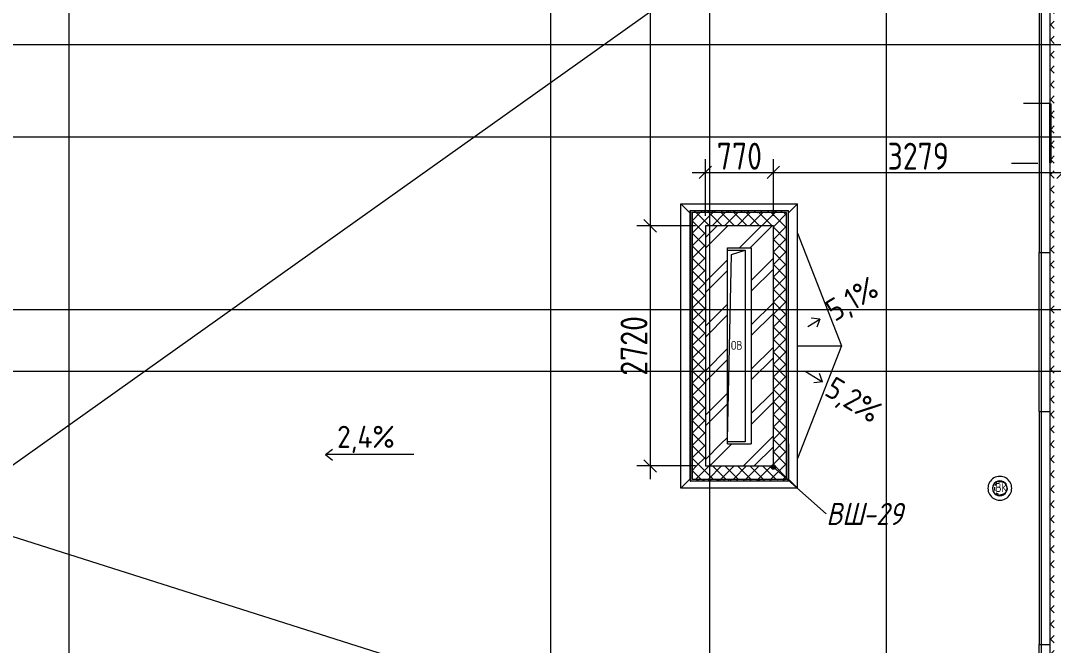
# Model space of a CAD drawing. Header units: millimetres. Extents: x -68946 to 690821, y -552984 to 293768.
# Drawn here: x 148367 to 160057, y -496109 to -489035 of the extents above; entities that cross this region are included whole.
import ezdxf

# ---------------------------------------------------------------- set-up
doc = ezdxf.new("R2010")
doc.units = ezdxf.units.MM
doc.linetypes.add('ADSK_Линия сетки', pattern=[2500, 2000, -250, 0, -250])
doc.linetypes.add('ADSK_Невидимые', pattern=[500, 300, -200])
doc.layers.get('Defpoints').update_dxf_attribs({"color": 250})
for name, color, linetype, lineweight in [('Аннотация', 250, 'Continuous', 20), ('Крыша', 7, 'Continuous', 5), ('Обобщенные модели', 250, 'Continuous', 9), ('Оборудование', 7, 'Continuous', 9), ('Ограждение', 7, 'Continuous', 5), ('Окна', 7, 'Continuous', 5), ('Оси', 250, 'Continuous', 9), ('Перекрытие', 7, 'Continuous', 9), ('Размеры', 7, 'Continuous', 9), ('Стены наружные', 7, 'Continuous', 9), ('Стены отделка', 7, 'Continuous', 13), ('Стены перегородки', 7, 'Continuous', 13), ('Стены штриховка', 250, 'Continuous', 9), ('Узлы', 250, 'Continuous', 18)]:
    doc.layers.add(name, color=color, linetype=linetype, lineweight=lineweight)
doc.styles.add('GOST Common_2', font='', dxfattribs={"width": 0.8, "height": 350})
doc.styles.add('GOST Common_I', font='', dxfattribs={"width": 0.9, "height": 250})
doc.styles.add('ISOCPEUR', font='isocpeur.ttf', dxfattribs={"width": 0.8, "height": 100})
doc.styles.add('ISOCPEUR_1', font='isocpeur.ttf', dxfattribs={"width": 0.9, "height": 250})
doc.styles.add('А3', font='ГОСТ тип А.ttf')
doc.styles.get('GOST Common_2').set_extended_font_data('GOST Common')
doc.styles.get('GOST Common_I').set_extended_font_data('GOST Common', italic=True)
doc.dimstyles.new('ADSK_Основной_2_мм_1', dxfattribs={"dimscale": 304.8, "dimtxt": 201.142999, "dimasz": 0.463911, "dimexe": 0.492126, "dimexo": 0.492126, "dimgap": 0.098425, "dimtad": 1, "dimdec": 0, "dimdsep": 46, "dimtxsty": 'GOST Common_2', "dimblk1": 'OBLIQUE', "dimblk2": 'OBLIQUE', "dimsah": 1, "dimcen": 0.09, "dimdle": 0.492126, "dimazin": 0, "dimtfac": 1, "dimtdec": 4, "dimtix": 1, "dimtmove": 0, "dimatfit": 3, "dimfxl": 1, "dimtvp": 1, "dimtolj": 1, "dimtzin": 0, "dimlwd": 9, "dimlwe": 9, "dimarcsym": 2})
pattern_1 = [(45, (23667.23, -543980.64), (-251.4472, 251.4472), []), (45, (23667.23, -543599.64), (-251.4472, 251.4472), [])]
pattern_2 = [(135, (23667.23, -543980.64), (-75.43415, -75.43415), [106.68, -17.78, 3.556, -17.78]), (135, (23667.23, -543905.25), (-75.43415, -75.43415), []), (50, (23667.23, -543980.64), (127.52922, -11.15758), [13.335, -146.685]), (355, (23667.23, -543980.64), (-24.66966, 133.74002), [10.668, -117.348]), (100.451, (23677.86, -543981.57), (102.85973, 122.58178), [11.333, -124.663]), (46.184, (23667.23, -543945.08), (189.75516, -29.43036), [20.002, -220.027]), (96.636, (23683.04, -543947.53), (166.1822, 173.1996), [17, -186.995]), (351.184, (23667.23, -543945.08), (166.18393, 173.19757), [16.002, -176.022]), (21, (23685.01, -543953.97), (106.130265, -71.58603), [13.335, -146.685]), (326, (23685.01, -543953.97), (43.26188, 128.93175), [10.668, -117.348]), (71.451, (23693.85, -543959.94), (149.39198, 57.34505), [11.333, -124.663]), (37.5, (23667.23, -543980.64), (2.162228, 59.188357), [3.353, -112.573, 3.353, -115.773, -117.793]), (37.5, (23667.23, -543980.64), (2.162228, 59.188357), [-235.052, 3.353, -114.44]), (7.5, (23667.23, -543980.64), (46.773857, 70.126152), [3.353, -64.567, 3.353, -109.906, -44.895]), (7.5, (23667.23, -543980.64), (46.773857, 70.126152), [-181.178, 3.353, -41.542]), (327.5, (23627.58, -543980.64), (94.913671, -4.010093), [3.353, -41.097, 3.353, -135.331, -184.023]), (327.5, (23627.58, -543980.64), (94.913671, -4.010093), [-183.134, 3.353, -180.67]), (317.5, (23609.8, -543980.64), (103.69057, 17.79882), [3.353, -54.432, 3.353, -88.748, -130.683]), (317.5, (23609.8, -543980.64), (103.69057, 17.79882), [-149.885, 3.353, -127.33])]
pattern_3 = [(45, (23667.23, -543980.64), (-70.71068, 70.71068), []), (135, (23667.23, -543980.64), (-70.71068, -70.71068), [])]

# ---------------------------------------------------------------- blocks, each defined once
blk = doc.blocks.new('ОМ_Уголок_ГОСТ 8509-93 - ОМ_Уголок_ГОСТ 8509-93-31475038-АР3_Кладочный план кровли _17_930 С2-3')
at = {"layer": 'Обобщенные модели', "linetype": 'ADSK_Невидимые'}
blk.add_line((135, -6), (570, -6), dxfattribs=at)
blk = doc.blocks.new('ОМ_Уголок_ГОСТ 8509-93 - ОМ_Уголок_ГОСТ 8509-93-V3-АР3_Кладочный план кровли _17_930 С2-3')
at = {"layer": 'Обобщенные модели', "linetype": 'ADSK_Невидимые'}
blk.add_line((0, -6), (435, -6), dxfattribs=at)
blk = doc.blocks.new('ОМ_Арматурный стержень_Форма 1 - ОМ_Арматурный стержень_Форма 1-V4-АР3_Кладочный план кровли _17_930 С2-3')
at = {"layer": 'Обобщенные модели'}
for p, q in [((668, 9), (0, 9)), ((0, -9), (0, 9)), ((668, 9), (668, -9)), ((0, -9), (668, -9))]:
    blk.add_line(p, q, dxfattribs=at)
blk = doc.blocks.new('_Wn_-As_OpeningMEP_floor__Rectangular - _Wn_-As_OpeningMEP_floor__Rectangular-41251543-АР3_Кладочный план кровли _17_930 С2-3')
at = {"layer": 'Узлы', "lineweight": 5}
for p, q in [((-99, -1012), (-53, 1088)), ((-53, 1088), (100, 1135))]:
    blk.add_line(p, q, dxfattribs=at)
blk = doc.blocks.new('Ограждение - Ограждение-38231295-АР3_Кладочный план кровли _17_930 С2-3')
at = {"layer": 'Ограждение'}
for p, q in [((132173, 49653), (132173, 52870)), ((132273, 52770), (132173, 52870)), ((132173, 52870), (133493, 52870)), ((133393, 52770), (133493, 52870)), ((133493, 49653), (133493, 52870)), ((132273, 52770), (132273, 49753)), ((132279, 52770), (132273, 52770)), ((132273, 49753), (132173, 49653)), ((132273, 49753), (132279, 49753)), ((133493, 49653), (133393, 49753)), ((133493, 49653), (132173, 49653))]:
    blk.add_line(p, q, dxfattribs=at)
blk = doc.blocks.new('TN_Фановая труба - Фановая труба-V88-АР3_Кладочный план кровли _17_930 С2-3')
at = {"layer": 'Оборудование'}
for p, q in [((115429, 49480), (115429, 49480)), ((115429, 49210), (115429, 49210))]:
    blk.add_line(p, q, dxfattribs=at)
at = {"layer": 'Оборудование', "flags": 128}
for points in [[(115513, 49345), (115512, 49356), (115509, 49366), (115505, 49376), (115500, 49386), (115493, 49394), (115485, 49402), (115477, 49408), (115467, 49413), (115457, 49416), (115446, 49418), (115440, 49418)], [(115513, 49345), (115512, 49334), (115509, 49324), (115505, 49314), (115500, 49304), (115493, 49296), (115485, 49288), (115477, 49282), (115467, 49277), (115457, 49274), (115446, 49272), (115440, 49272)]]:
    blk.add_lwpolyline(points, dxfattribs=at)
at = {"layer": 'Оборудование'}
for centre, major_axis, start_param, end_param in [((115429, 49345), (0, 135), 4.712389, 7.853982), ((115429, 49345), (0, 135), 0.523599, 1.570796), ((115429, 49345), (0, 135), 1.570796, 4.712389), ((115429, 49345), (0, 135), 1.570796, 2.617994), ((115429, 49345), (0, 84), 4.712389, 7.853982), ((115429, 49345), (0, 84), 1.570796, 4.712389), ((115429, 49345), (0, 82.6), 5.072695, 7.853982), ((115429, 49345), (0, 82.6), 1.570796, 4.352444), ((115440, 49345), (0, 73), 1.391802, 1.570796), ((115440, 49345), (0, 73), 1.570796, 1.963495), ((115440, 49345), (0, 73), 0.595696, 1.178097), ((115440, 49345), (0, 73), 6.049036, 6.675884), ((115440, 49345), (0, 73), 5.694137, 5.890486), ((115440, 49345), (0, 73), 4.712389, 4.891383), ((115440, 49345), (0, 73), 4.533395, 4.712389), ((115440, 49345), (0, 73), 2.356194, 2.748894), ((115440, 49345), (0, 73), 2.945243, 3.534292), ((115440, 49345), (0, 73), 3.926991, 4.096539)]:
    blk.add_ellipse(centre, major_axis=major_axis, ratio=0.999395, start_param=start_param, end_param=end_param, dxfattribs=at)
blk = doc.blocks.new('_Oblique')
at = {"color": 0, "linetype": 'ByBlock', "lineweight": -2}
blk.add_line((-0.5, -0.5), (0.5, 0.5), dxfattribs=at)
blk = doc.blocks.new('*D6263')
at = {"layer": 'Defpoints', "color": 0, "lineweight": 30, "transparency": 16777216}
for p in [(156888, -490753), (156118, -491397), (156888, -491397)]:
    blk.add_point(p, dxfattribs=at)
at = {"layer": 'Размеры', "color": 0, "lineweight": 9, "transparency": 16777216}
for p, q in [((156118, -491247), (156118, -490603)), ((156888, -491247), (156888, -490603)), ((155968, -490753), (157038, -490753))]:
    blk.add_line(p, q, dxfattribs=at)
at = {"layer": 'Размеры', "color": 0, "lineweight": 9, "transparency": 16777216, "xscale": 141.4, "yscale": 141.4, "zscale": 141.4, "rotation": 180}
blk.add_blockref('_Oblique', (156118, -490753), dxfattribs=at)
at = {"layer": 'Размеры', "color": 0, "lineweight": 9, "transparency": 16777216, "xscale": 141.4, "yscale": 141.4, "zscale": 141.4}
blk.add_blockref('_Oblique', (156888, -490753), dxfattribs=at)
at = {"layer": 'Размеры', "color": 0, "transparency": 16777216, "insert": (156503, -490570), "char_height": 304.8, "width": 454.11, "attachment_point": 5, "style": 'А3'}
blk.add_mtext('\\A1;770', dxfattribs=at)
blk = doc.blocks.new('*D6264')
at = {"layer": 'Defpoints', "color": 0, "lineweight": 30, "transparency": 16777216}
for p in [(160167, -490653), (160167, -490753), (156888, -491397)]:
    blk.add_point(p, dxfattribs=at)
at = {"layer": 'Размеры', "color": 0, "lineweight": 9, "transparency": 16777216}
for p, q in [((156888, -491247), (156888, -490603)), ((156738, -490753), (160317, -490753)), ((160167, -490803), (160167, -490903))]:
    blk.add_line(p, q, dxfattribs=at)
at = {"layer": 'Размеры', "color": 0, "lineweight": 9, "transparency": 16777216, "xscale": 141.4, "yscale": 141.4, "zscale": 141.4, "rotation": 180}
blk.add_blockref('_Oblique', (156888, -490753), dxfattribs=at)
at = {"layer": 'Размеры', "color": 0, "lineweight": 9, "transparency": 16777216, "xscale": 141.4, "yscale": 141.4, "zscale": 141.4}
blk.add_blockref('_Oblique', (160167, -490753), dxfattribs=at)
at = {"layer": 'Размеры', "color": 0, "transparency": 16777216, "insert": (158527, -490570), "char_height": 304.8, "width": 605.47, "attachment_point": 5, "style": 'А3'}
blk.add_mtext('\\A1;3279', dxfattribs=at)
blk = doc.blocks.new('*D6265')
at = {"layer": 'Defpoints', "color": 0, "lineweight": 30, "transparency": 16777216}
for p in [(155593, -485606), (155493, -491358), (156157, -491358)]:
    blk.add_point(p, dxfattribs=at)
at = {"layer": 'Размеры', "color": 0, "lineweight": 9, "transparency": 16777216}
for p, q in [((155493, -485456), (155493, -491508)), ((155443, -485606), (155343, -485606)), ((156007, -491358), (155343, -491358))]:
    blk.add_line(p, q, dxfattribs=at)
at = {"layer": 'Размеры', "color": 0, "lineweight": 9, "transparency": 16777216, "xscale": 141.4, "yscale": 141.4, "zscale": 141.4}
for p, rotation in [((155493, -485606), 90), ((155493, -491358), 270)]:
    blk.add_blockref('_Oblique', p, dxfattribs=dict(at, rotation=rotation))
at = {"layer": 'Размеры', "color": 0, "transparency": 16777216, "insert": (155310, -488482), "char_height": 304.8, "width": 605.47, "attachment_point": 5, "rotation": 90, "style": 'А3'}
blk.add_mtext('\\A1;5752', dxfattribs=at)
blk = doc.blocks.new('*D6266')
at = {"layer": 'Defpoints', "color": 0, "lineweight": 30, "transparency": 16777216}
for p in [(156157, -491358), (155493, -494078), (156157, -494078)]:
    blk.add_point(p, dxfattribs=at)
at = {"layer": 'Размеры', "color": 0, "lineweight": 9, "transparency": 16777216}
for p, q in [((155493, -491208), (155493, -494228)), ((156007, -491358), (155343, -491358)), ((156007, -494078), (155343, -494078))]:
    blk.add_line(p, q, dxfattribs=at)
at = {"layer": 'Размеры', "color": 0, "lineweight": 9, "transparency": 16777216, "xscale": 141.4, "yscale": 141.4, "zscale": 141.4}
for p, rotation in [((155493, -491358), 90), ((155493, -494078), 270)]:
    blk.add_blockref('_Oblique', p, dxfattribs=dict(at, rotation=rotation))
at = {"layer": 'Размеры', "color": 0, "transparency": 16777216, "insert": (155310, -492718), "char_height": 304.8, "width": 605.47, "attachment_point": 5, "rotation": 90, "style": 'А3'}
blk.add_mtext('\\A1;2720', dxfattribs=at)

msp = doc.modelspace()

# ---------------------------------------------------------------- hatches: boundary and pattern name
at = {"layer": 'Аннотация'}
h = msp.add_hatch(color=256, dxfattribs=at)
edge = h.paths.add_edge_path()
edge.add_arc((156887.0017, -494089.1008), 25, 0, 360)
at = {"layer": 'Стены наружные', "lineweight": 5}
h = msp.add_hatch(dxfattribs=at)
h.set_pattern_fill('FP_34', color=256, style=0, pattern_type=2)
h.set_pattern_definition([(135, (23667.23, -543980.64), (-84.85281, -84.85281), []), (225, (23667.23, -543980.64), (84.85281, -84.85281), [])])
h.paths.add_polyline_path([(160067.2079, -544255.6404), (160067.2079, -520429.6404), (160017.2079, -520429.6404), (160017.2079, -544255.6404)])
h.paths.add_polyline_path([(160067.2079, -520366.6404), (160067.2079, -519804.6404), (160031.2901, -519804.6404), (160031.2901, -520366.6404)])
h.paths.add_polyline_path([(160067.2079, -519741.6404), (160067.2079, -484855.6404), (160017.2079, -484855.6404), (160017.7308, -489976.6404), (160031.2308, -489976.6404), (160030.9242, -490644.6404), (160017.2079, -490644.6404), (160017.2079, -519741.6404), (160025.0858, -519741.6404)])
h = msp.add_hatch(dxfattribs=at)
h.set_pattern_fill('FP_48', color=256, style=0, pattern_type=2)
h.set_pattern_definition(pattern_2)
h.paths.add_polyline_path([(157057.7334, -491207.8389), (157057.7334, -491187.8389), (155947.7334, -491187.8389), (155947.7334, -491207.8389), (157037.7334, -491207.8389)])
h = msp.add_hatch(dxfattribs=at)
h.set_pattern_fill('FP_48', color=256, style=0, pattern_type=2)
h.set_pattern_definition(pattern_2)
h.paths.add_polyline_path([(155967.7334, -494227.8389), (155967.7334, -491207.8389), (155945.7334, -491207.8389), (155945.7334, -491607.8389), (155947.7334, -491607.8389), (155947.7334, -493827.8389), (155945.7334, -493827.8389), (155945.7334, -494227.8389), (155947.7334, -494227.8389)])
h = msp.add_hatch(dxfattribs=at)
h.set_pattern_fill('FP_33', color=256, style=0, pattern_type=2)
h.set_pattern_definition(pattern_3)
h.paths.add_polyline_path([(157037.7334, -491357.8389), (157037.7334, -491207.8389), (155967.7334, -491207.8389), (155967.7334, -491357.8389), (156887.7334, -491357.8389)])
h = msp.add_hatch(dxfattribs=at)
h.set_pattern_fill('FP_48', color=256, style=0, pattern_type=2)
h.set_pattern_definition(pattern_2)
h.paths.add_polyline_path([(157059.7334, -494227.8389), (157059.7334, -493827.8389), (157057.7334, -493827.8389), (157057.7334, -491607.8389), (157059.7334, -491607.8389), (157059.7334, -491207.8389), (157037.7334, -491207.8389), (157037.7334, -494227.8389), (157057.7334, -494227.8389)])
h = msp.add_hatch(dxfattribs=at)
h.set_pattern_fill('FP_33', color=256, style=0, pattern_type=2)
h.set_pattern_definition(pattern_3)
h.paths.add_polyline_path([(155967.7334, -494077.8389), (156117.7334, -494077.8389), (156117.7334, -491357.8389), (155967.7334, -491357.8389), (155967.7334, -493827.8389)])
h = msp.add_hatch(dxfattribs=at)
h.set_pattern_fill('FP_43', color=256, style=0, pattern_type=2)
h.set_pattern_definition(pattern_1)
h.paths.add_polyline_path([(156887.7334, -491607.8389), (156887.7334, -491357.8389), (156117.7334, -491357.8389), (156117.7334, -491607.8389), (156637.7334, -491607.8389)])
h = msp.add_hatch(dxfattribs=at)
h.set_pattern_fill('FP_33', color=256, style=0, pattern_type=2)
h.set_pattern_definition(pattern_3)
h.paths.add_polyline_path([(156887.7334, -494077.8389), (157037.7334, -494077.8389), (157037.7334, -491357.8389), (156887.7334, -491357.8389), (156887.7334, -493827.8389)])
h = msp.add_hatch(dxfattribs=at)
h.set_pattern_fill('FP_43', color=256, style=0, pattern_type=2)
h.set_pattern_definition(pattern_1)
h.paths.add_polyline_path([(156367.7334, -493827.8389), (156367.7334, -491607.8389), (156117.7334, -491607.8389), (156117.7334, -493827.8389)])
h = msp.add_hatch(dxfattribs=at)
h.set_pattern_fill('FP_43', color=256, style=0, pattern_type=2)
h.set_pattern_definition(pattern_1)
h.paths.add_polyline_path([(156887.7334, -493827.8389), (156887.7334, -491607.8389), (156637.7334, -491607.8389), (156637.7334, -493827.8389)])
h = msp.add_hatch(dxfattribs=at)
h.set_pattern_fill('FP_43', color=256, style=0, pattern_type=2)
h.set_pattern_definition(pattern_1)
h.paths.add_polyline_path([(156538.7591, -494077.8389), (156887.7334, -494077.8389), (156887.7334, -493827.8389), (156117.7334, -493827.8389), (156117.7334, -494077.8389)])
h = msp.add_hatch(dxfattribs=at)
h.set_pattern_fill('FP_33', color=256, style=0, pattern_type=2)
h.set_pattern_definition(pattern_3)
h.paths.add_polyline_path([(156538.7591, -494227.8389), (157037.7334, -494227.8389), (157037.7334, -494077.8389), (155967.7334, -494077.8389), (155967.7334, -494227.8389)])
h = msp.add_hatch(dxfattribs=at)
h.set_pattern_fill('FP_48', color=256, style=0, pattern_type=2)
h.set_pattern_definition(pattern_2)
h.paths.add_polyline_path([(156538.7591, -494247.8389), (157057.7334, -494247.8389), (157057.7334, -494227.8389), (155947.7334, -494227.8389), (155947.7334, -494247.8389)])

# ---------------------------------------------------------------- linework, layer by layer
at = {"layer": 'Аннотация'}
msp.add_line((156887.0017, -494089.1008), (157486.3588, -494620.9021), dxfattribs=at)
msp.add_circle((156887.0017, -494089.1008), 25, dxfattribs=at)
at = {"layer": 'Крыша'}
for p, q in [((147661.0986, -494504.7977), (159776.5528, -485883.641)), ((157159.7334, -491441.1723), (157659.7334, -492717.8389)), ((157159.7334, -492719.0889), (157659.7334, -492717.8389)), ((157659.7334, -492717.8389), (157159.7334, -493994.5056)), ((159292.1384, -498377.6404), (147688.954, -494691.5247))]:
    msp.add_line(p, q, dxfattribs=at)
at = {"layer": 'Оси', "linetype": 'ADSK_Линия сетки', "ltscale": 100}
for p, q in [((148917.2308, -547719.4803), (148917.2308, -482778.6358)), ((154367.2308, -547719.4803), (154367.2308, -482778.6358)), ((156167.2308, -547719.4803), (156167.2308, -482778.6358)), ((158167.231, -547719.4809), (158167.231, -482778.6358)), ((88763.207, -489305.6404), (180488.1093, -489305.6404)), ((180488.1093, -490355.5211), (122987.2298, -490355.5211)), ((88763.207, -492305.6404), (180488.1093, -492305.6404)), ((88763.207, -493005.6404), (180488.1093, -493005.6404))]:
    msp.add_line(p, q, dxfattribs=at)
at = {"layer": 'Перекрытие'}
for p, q in [((156367.7334, -491635.6404), (156567.2298, -491635.6404)), ((156567.2298, -491635.6404), (156567.2298, -493805.6404)), ((156567.2298, -493805.6404), (156367.7334, -493805.6404))]:
    msp.add_line(p, q, dxfattribs=at)
at = {"layer": 'Размеры'}
for p, q in [((157277.0804, -492496.6626), (157414.7035, -492413.4413)), ((157414.7035, -492413.4413), (157314.4821, -492402.3087)), ((157414.7035, -492413.4413), (157378.011, -492507.3664)), ((157248.6663, -493005.3489), (157445.4163, -493124.1981)), ((157445.4163, -493124.1981), (157408.6796, -493030.2903)), ((157445.4163, -493124.1981), (157345.2002, -493135.3779)), ((151818.1822, -493949.4154), (151898.1822, -493888.0293)), ((151818.1822, -493949.4154), (151898.1822, -494010.8016)), ((152818.1822, -493949.4154), (151818.1822, -493949.4154))]:
    msp.add_line(p, q, dxfattribs=at)
at = {"layer": 'Стены наружные'}
for p, q in [((159897.2079, -493460.6404), (159897.2079, -491660.6404)), ((159897.2079, -497900.3086), (159897.2079, -496100.3086))]:
    msp.add_line(p, q, dxfattribs=at)
at = {"layer": 'Стены наружные', "lineweight": 13}
for p, q in [((159897.2079, -491660.6404), (160017.2079, -491660.6404)), ((159897.2079, -493460.6404), (160017.2079, -493460.6404)), ((159897.2079, -496100.3086), (160017.2079, -496100.3086))]:
    msp.add_line(p, q, dxfattribs=at)
at = {"layer": 'Стены отделка', "lineweight": 5}
for p, q in [((159897.2079, -485775.641), (159897.2079, -491660.6404)), ((155945.7334, -491185.8389), (157059.7334, -491185.8389)), ((155945.7334, -491207.8389), (155945.7334, -491185.8389)), ((157059.7334, -491357.8389), (157059.7334, -491187.8389)), ((155945.7334, -493827.8389), (155945.7334, -491607.8389)), ((157059.7334, -493827.8389), (157059.7334, -491607.8389)), ((159897.2079, -493460.6404), (159897.2079, -496100.3086)), ((157059.7334, -494077.8389), (157059.7334, -494249.8389)), ((155945.7334, -494227.8389), (155945.7334, -494247.8389)), ((157059.7334, -494249.8389), (155947.7334, -494249.8389))]:
    msp.add_line(p, q, dxfattribs=at)
at = {"layer": 'Стены перегородки'}
for p, q in [((160017.2079, -484855.6404), (160017.2079, -544305.6404)), ((155945.7334, -491607.8389), (155945.7334, -491357.8389)), ((156117.7334, -491357.8389), (156117.7334, -494077.8389)), ((156887.7334, -491357.8389), (156117.7334, -491357.8389)), ((156887.7334, -494077.8389), (156887.7334, -491357.8389)), ((157059.7334, -491607.8389), (157059.7334, -491357.8389)), ((156367.7334, -493827.8389), (156367.7334, -491607.8389)), ((156367.7334, -491607.8389), (156637.7334, -491607.8389)), ((156637.7334, -491607.8389), (156637.7334, -493827.8389)), ((155945.7334, -493827.8389), (155945.7334, -494077.8389)), ((156367.7334, -493827.8389), (156637.7334, -493827.8389)), ((157059.7334, -493827.8389), (157059.7334, -494077.8389)), ((156117.7334, -494077.8389), (156887.7334, -494077.8389))]:
    msp.add_line(p, q, dxfattribs=at)
at = {"layer": 'Стены штриховка'}
for p, q in [((159917.2079, -485775.641), (159917.2079, -498485.6404)), ((157059.7334, -491187.8389), (155945.7334, -491187.8389)), ((155947.7334, -491185.8389), (155947.7334, -494249.8389)), ((157057.7334, -494249.8389), (157057.7334, -491185.8389)), ((157059.7334, -491187.8389), (157059.7334, -491185.8389)), ((155945.7334, -491207.8389), (155945.7334, -491357.8389)), ((155945.7334, -491207.8389), (155947.7334, -491207.8389)), ((155967.7334, -491207.8389), (155967.7334, -494227.8389)), ((157037.7334, -491207.8389), (155967.7334, -491207.8389)), ((157037.7334, -494227.8389), (157037.7334, -491207.8389)), ((157057.7334, -491207.8389), (157059.7334, -491207.8389)), ((155945.7334, -494077.8389), (155945.7334, -494227.8389)), ((155947.7334, -494227.8389), (155945.7334, -494227.8389)), ((155967.7334, -494227.8389), (157037.7334, -494227.8389)), ((157059.7334, -494227.8389), (157057.7334, -494227.8389)), ((155945.7334, -494247.8389), (157059.7334, -494247.8389)), ((155945.7334, -494247.8389), (155945.7334, -494249.8389)), ((155945.7334, -494249.8389), (155947.7334, -494249.8389))]:
    msp.add_line(p, q, dxfattribs=at)

# ---------------------------------------------------------------- block references
at = {"layer": 'Обобщенные модели', "extrusion": (0, 0, -1)}
msp.add_blockref('ОМ_Уголок_ГОСТ 8509-93 - ОМ_Уголок_ГОСТ 8509-93-31475038-АР3_Кладочный план кровли _17_930 С2-3', (-160152.2308, -489966.6404), dxfattribs=at)
msp.add_blockref('ОМ_Уголок_ГОСТ 8509-93 - ОМ_Уголок_ГОСТ 8509-93-31475038-АР3_Кладочный план кровли _17_930 С2-3', (-160152.2308, -489966.6404), dxfattribs=at)
msp.add_blockref('ОМ_Уголок_ГОСТ 8509-93 - ОМ_Уголок_ГОСТ 8509-93-31475038-АР3_Кладочный план кровли _17_930 С2-3', (-160152.2308, -489966.6404), dxfattribs=at)
at = {"layer": 'Обобщенные модели', "rotation": 90}
msp.add_blockref('ОМ_Арматурный стержень_Форма 1 - ОМ_Арматурный стержень_Форма 1-V4-АР3_Кладочный план кровли _17_930 С2-3', (160022.2308, -490644.6404), dxfattribs=at)
at = {"layer": 'Обобщенные модели', "extrusion": (0, 0, -1), "rotation": 180}
msp.add_blockref('ОМ_Уголок_ГОСТ 8509-93 - ОМ_Уголок_ГОСТ 8509-93-V3-АР3_Кладочный план кровли _17_930 С2-3', (-159582.2308, -490654.6404), dxfattribs=at)
msp.add_blockref('ОМ_Уголок_ГОСТ 8509-93 - ОМ_Уголок_ГОСТ 8509-93-V3-АР3_Кладочный план кровли _17_930 С2-3', (-159582.2308, -490654.6404), dxfattribs=at)
msp.add_blockref('ОМ_Уголок_ГОСТ 8509-93 - ОМ_Уголок_ГОСТ 8509-93-V3-АР3_Кладочный план кровли _17_930 С2-3', (-159582.2308, -490654.6404), dxfattribs=at)
at = {"layer": 'Оборудование'}
msp.add_blockref('TN_Фановая труба - Фановая труба-V88-АР3_Кладочный план кровли _17_930 С2-3', (44021.989, -543675.4924), dxfattribs=at)
at = {"layer": 'Ограждение'}
msp.add_blockref('Ограждение - Ограждение-38231295-АР3_Кладочный план кровли _17_930 С2-3', (23667.2298, -543980.641), dxfattribs=at)
at = {"layer": 'Окна'}
msp.add_blockref('_Wn_-As_OpeningMEP_floor__Rectangular - _Wn_-As_OpeningMEP_floor__Rectangular-41251543-АР3_Кладочный план кровли _17_930 С2-3', (156467.2298, -492770.6404), dxfattribs=at)

# ---------------------------------------------------------------- texts
at = {"layer": 'Аннотация', "attachment_point": 1}
for s, insert, char_height, width, style in [('ОВ', (156407.2509, -492661.685), 100, 160.3375, 'ISOCPEUR'), ('ВК', (159402.2509, -494271.5149), 100, 160.3375, 'ISOCPEUR'), ('ВШ', (157486.3588, -494495.9021), 250, 505.063125, 'GOST Common_I'), ('-29', (157903.0776, -494495.9021), 250, 591.645375, 'GOST Common_I')]:
    msp.add_mtext(s, dxfattribs=dict(at, insert=insert, char_height=char_height, width=width, style=style))
at = {"layer": 'Размеры', "char_height": 250, "attachment_point": 1, "line_spacing_factor": 1.149209, "style": 'ISOCPEUR_1'}
for s, insert, width, rotation in [('5,1%', (157453.2942, -492235.6464), 794.740729, 31.16156096), ('5,2%', (157581.721, -493053.1644), 854.495671, 328.86541828)]:
    msp.add_mtext(s, dxfattribs=dict(at, insert=insert, width=width, rotation=rotation))
at = {"layer": 'Размеры', "insert": (151949.6934, -493622.8015), "char_height": 250, "width": 884.373142, "attachment_point": 1, "line_spacing_factor": 1.149209, "style": 'ISOCPEUR_1'}
msp.add_mtext('2,4%', dxfattribs=at)

# ---------------------------------------------------------------- dimensions: what is measured, and where the dimension line sits
at = {"layer": 'Размеры'}
for base, p1, p2, override, picture, middle in [((155492.8157, -491357.8389), (155592.8006, -485605.641), (156156.7334, -491357.8389), {"dimtxt": 1, "dimlfac": 1, "dimpost": '<>', "dimtxsty": 'А3', "dimfxl": 5779.775213}, '*D6265', (155310.4157, -488481.74)), ((155492.8157, -494077.8389), (156156.7334, -491357.8389), (156156.7334, -494077.8389), {"dimtxt": 1, "dimlfac": 1, "dimpost": '<>', "dimtxsty": 'А3', "dimfxl": 2720}, '*D6266', (155310.4157, -492717.8389))]:
    dim = msp.add_linear_dim(base=base, p1=p1, p2=p2, angle=90, dimstyle='ADSK_Основной_2_мм_1', override=override, dxfattribs=at)
    dim.commit()
    dim.dimension.update_dxf_attribs({"geometry": picture, "text_midpoint": middle})
for base, p1, p2, override, picture, middle in [((156887.7334, -490752.6508), (156117.7334, -491396.8389), (156887.7334, -491396.8389), {"dimtxt": 1, "dimlfac": 1, "dimpost": '<>', "dimtxsty": 'А3', "dimfxl": 770}, '*D6263', (156502.7334, -490570.2508)), ((160167.2308, -490752.6508), (156887.7334, -491396.8389), (160167.2308, -490652.6659), {"dimtxt": 1, "dimlfac": 1, "dimpost": '<>', "dimtxsty": 'А3', "dimfxl": 3362.870353}, '*D6264', (158527.4821, -490570.2508))]:
    dim = msp.add_linear_dim(base=base, p1=p1, p2=p2, dimstyle='ADSK_Основной_2_мм_1', override=override, dxfattribs=at)
    dim.commit()
    dim.dimension.update_dxf_attribs({"geometry": picture, "text_midpoint": middle})

doc.saveas('drawing.dxf')
